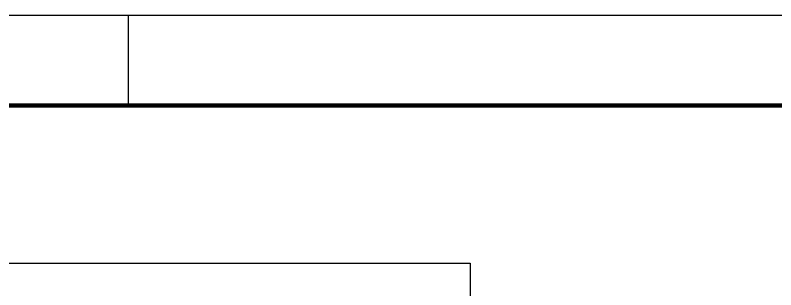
# Model space of a CAD drawing. Extents: x 241 to 398, y 106 to 179.
# Drawn here: x 250.676 to 254.887, y 138.769 to 140.292 of the extents above; entities that cross this region are included whole.
import ezdxf

# ---------------------------------------------------------------- set-up
doc = ezdxf.new("R2010")
doc.units = 0
doc.layers.get('0').update_dxf_attribs({"linetype": 'CONTINUOUS'})
doc.layers.add('ALVVISTA', color=8, linetype='CONTINUOUS')

msp = doc.modelspace()

# ---------------------------------------------------------------- linework, layer by layer
for p, q in [((241.524, 140.2921), (279.1371, 140.2921)), ((251.3023, 140.2921), (251.3023, 139.7921))]:
    msp.add_line(p, q)
at = {"const_width": 0.0236}
msp.add_lwpolyline([(242.024, 139.7921), (278.6371, 139.7921), (278.6371, 106.0821), (242.024, 106.0821)], close=True, dxfattribs=at)
at = {"layer": 'ALVVISTA'}
for p, q in [((247.1952, 138.9169, -3.35), (250.9702, 138.9169, -3.35)), ((250.9702, 138.9169, -3.35), (253.1952, 138.9169, -3.35)), ((253.1952, 138.9169, -3.35), (253.1952, 138.3669, -3.35))]:
    msp.add_line(p, q, dxfattribs=at)

doc.saveas('drawing.dxf')
